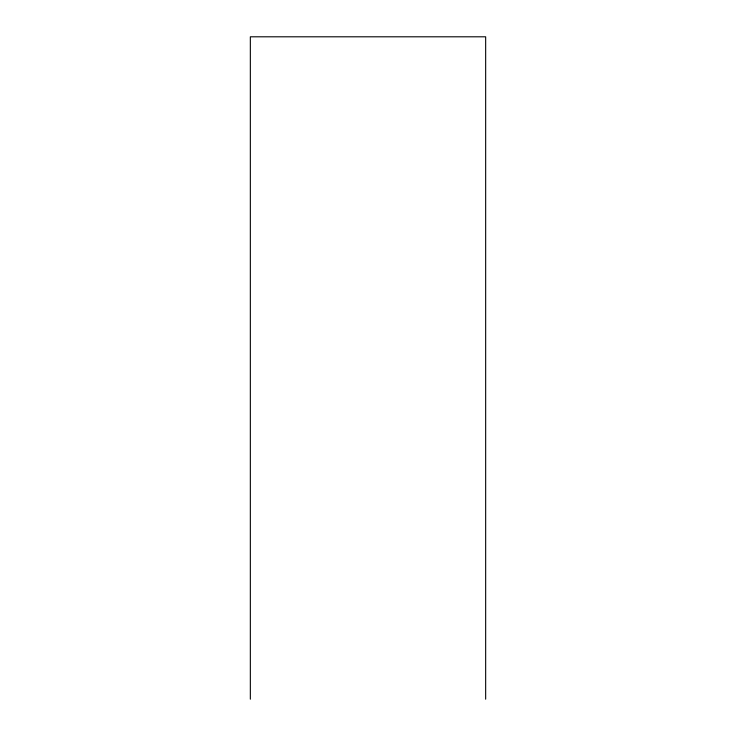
<?xml version="1.0" encoding="UTF-8"?>
<svg xmlns="http://www.w3.org/2000/svg" width="736" height="736" viewBox="0 0 736 736"><rect width="100%" height="100%" fill="white"/><g stroke="black" fill="none" stroke-linecap="round" stroke-linejoin="round"><path stroke-width="1.1" d="M485.659 699.2L485.659 36.8L250.341 36.8L250.341 699.2"/></g></svg>
